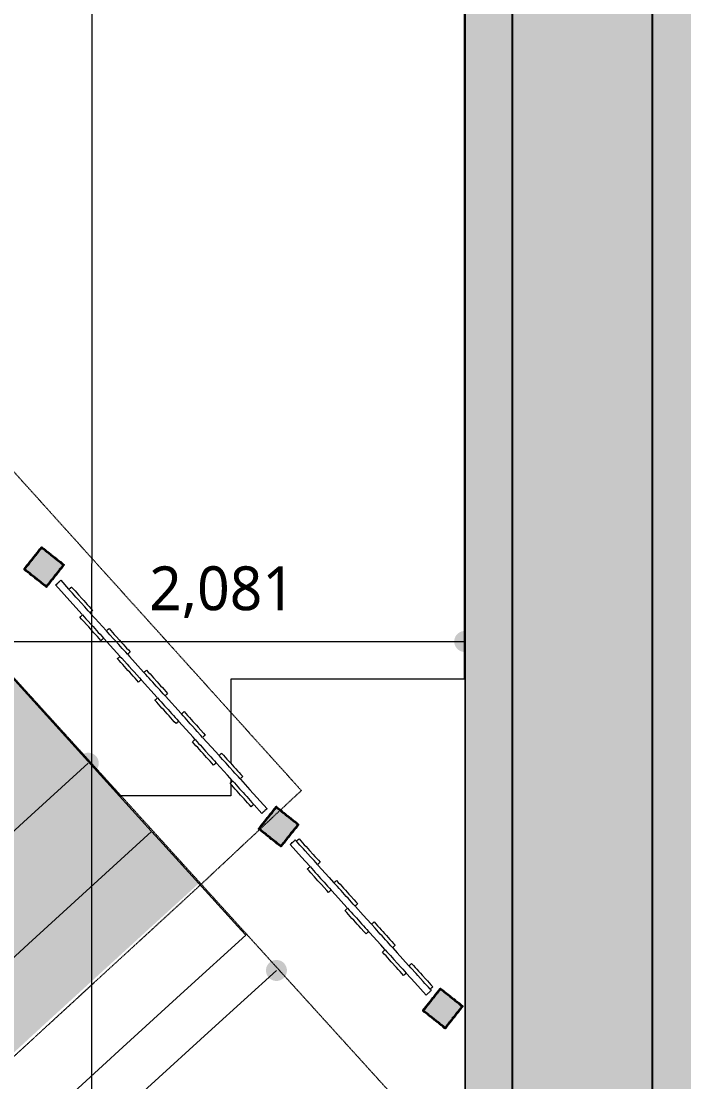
# Model space of a CAD drawing. Header units: millimetres. Extents: x -100577 to 287200, y -212120 to 238461.
# Drawn here: x 81392 to 84234, y 43180 to 47726 of the extents above; entities that cross this region are included whole.
import ezdxf

# ---------------------------------------------------------------- set-up
doc = ezdxf.new("R2010")
doc.units = ezdxf.units.MM
doc.linetypes.add('DASHDOT', pattern=[3.556, 2.54, -0.508, 0, -0.508])
doc.linetypes.add('PHANTOM', pattern=[6.35, 3.175, -0.635, 0.635, -0.635, 0.635, -0.635])
for name, color, linetype, lineweight in [('01_切断（構造・壁）', 7, 'Continuous', 35), ('06_部屋の色', 8, 'Continuous', 0), ('10_見えがかり', 7, 'Continuous', 13), ('20_上部（屋根の外形・梁）', 8, 'PHANTOM', 9), ('30_敷地・外構', 8, 'Continuous', 9), ('40_通り芯', 1, 'DASHDOT', 9), ('50_寸法', 3, 'Continuous', 9), ('90_図枠', 7, 'Continuous', 25)]:
    doc.layers.add(name, color=color, linetype=linetype, lineweight=lineweight)
doc.styles.add('JP', font='NotoSansCJKjp-Regular.otf')

msp = doc.modelspace()

# ---------------------------------------------------------------- hatches: boundary and pattern name
at = {"layer": '01_切断（構造・壁）'}
for points in [[(81413.8, 45370.7), (81413.4, 45371), (81405.9, 45376.9), (81406.3, 45377.3), (81412.2, 45384.7), (81412.5, 45385.2), (81418.4, 45392.6), (81418.7, 45393), (81424.6, 45400.4), (81425, 45400.8), (81430.8, 45408.2), (81431.2, 45408.6), (81437.1, 45416), (81437.4, 45416.5), (81443.3, 45423.9), (81443.6, 45424.3), (81449.5, 45431.7), (81449.9, 45432.1), (81455.7, 45439.5), (81456.1, 45439.9), (81462, 45447.4), (81462.3, 45447.8), (81468.2, 45455.2), (81468.5, 45455.6), (81474.4, 45463), (81474.8, 45463.4), (81480.6, 45470.8), (81481.1, 45470.5), (81488.5, 45464.6), (81488.9, 45464.3), (81496.3, 45458.4), (81496.7, 45458.1), (81504.1, 45452.2), (81504.5, 45451.8), (81512, 45445.9), (81512.4, 45445.6), (81519.8, 45439.7), (81520.2, 45439.4), (81527.6, 45433.5), (81528, 45433.2), (81535.4, 45427.3), (81535.8, 45426.9), (81543.3, 45421), (81543.7, 45420.7), (81551.1, 45414.8), (81551.5, 45414.5), (81558.9, 45408.6), (81559.3, 45408.3), (81566.7, 45402.4), (81567.1, 45402), (81574.6, 45396.1), (81574.2, 45395.7), (81568.3, 45388.3), (81568, 45387.9), (81562.1, 45380.5), (81561.8, 45380.1), (81555.9, 45372.7), (81555.6, 45372.2), (81549.7, 45364.8), (81549.3, 45364.4), (81543.4, 45357), (81543.1, 45356.6), (81537.2, 45349.2), (81536.9, 45348.8), (81531, 45341.3), (81530.7, 45340.9), (81524.8, 45333.5), (81524.4, 45333.1), (81518.5, 45325.7), (81518.2, 45325.3), (81512.3, 45317.9), (81512, 45317.5), (81506.1, 45310), (81505.8, 45309.6), (81499.9, 45302.2), (81499.4, 45302.5), (81492, 45308.4), (81491.6, 45308.8), (81484.2, 45314.7), (81483.8, 45315), (81476.4, 45320.9), (81476, 45321.2), (81468.6, 45327.1), (81468.1, 45327.4), (81460.7, 45333.3), (81460.3, 45333.7), (81452.9, 45339.6), (81452.5, 45339.9), (81445.1, 45345.8), (81444.7, 45346.1), (81437.3, 45352), (81436.8, 45352.3), (81429.4, 45358.2), (81429, 45358.6), (81421.6, 45364.5), (81421.2, 45364.8)], [(82419.8, 44258), (82419.4, 44258.4), (82411.9, 44264.3), (82412.3, 44264.7), (82418.2, 44272.1), (82418.5, 44272.5), (82424.4, 44279.9), (82424.7, 44280.3), (82430.6, 44287.7), (82430.9, 44288.2), (82436.8, 44295.6), (82437.2, 44296), (82443.1, 44303.4), (82443.4, 44303.8), (82449.3, 44311.2), (82449.6, 44311.6), (82455.5, 44319.1), (82455.8, 44319.5), (82461.7, 44326.9), (82462.1, 44327.3), (82468, 44334.7), (82468.3, 44335.1), (82474.2, 44342.5), (82474.5, 44342.9), (82480.4, 44350.4), (82480.7, 44350.8), (82486.6, 44358.2), (82487.1, 44357.9), (82494.5, 44352), (82494.9, 44351.6), (82502.3, 44345.7), (82502.7, 44345.4), (82510.1, 44339.5), (82510.5, 44339.2), (82517.9, 44333.3), (82518.4, 44333), (82525.8, 44327.1), (82526.2, 44326.7), (82533.6, 44320.8), (82534, 44320.5), (82541.4, 44314.6), (82541.8, 44314.3), (82549.2, 44308.4), (82549.7, 44308.1), (82557.1, 44302.2), (82557.5, 44301.8), (82564.9, 44295.9), (82565.3, 44295.6), (82572.7, 44289.7), (82573.1, 44289.4), (82580.6, 44283.5), (82580.2, 44283.1), (82574.3, 44275.7), (82574, 44275.2), (82568.1, 44267.8), (82567.8, 44267.4), (82561.9, 44260), (82561.5, 44259.6), (82555.7, 44252.2), (82555.3, 44251.8), (82549.4, 44244.4), (82549.1, 44243.9), (82543.2, 44236.5), (82542.9, 44236.1), (82537, 44228.7), (82536.6, 44228.3), (82530.8, 44220.9), (82530.4, 44220.5), (82524.5, 44213), (82524.2, 44212.6), (82518.3, 44205.2), (82518, 44204.8), (82512.1, 44197.4), (82511.7, 44197), (82505.9, 44189.6), (82505.4, 44189.9), (82498, 44195.8), (82497.6, 44196.1), (82490.2, 44202), (82489.8, 44202.3), (82482.4, 44208.2), (82482, 44208.6), (82474.5, 44214.5), (82474.1, 44214.8), (82466.7, 44220.7), (82466.3, 44221), (82458.9, 44226.9), (82458.5, 44227.2), (82451.1, 44233.1), (82450.7, 44233.5), (82443.2, 44239.4), (82442.8, 44239.7), (82435.4, 44245.6), (82435, 44245.9), (82427.6, 44251.8), (82427.2, 44252.1)], [(83124, 43479.2), (83123.5, 43479.5), (83116.1, 43485.4), (83116.5, 43485.8), (83122.4, 43493.2), (83122.7, 43493.7), (83128.6, 43501.1), (83128.9, 43501.5), (83134.8, 43508.9), (83135.1, 43509.3), (83141, 43516.7), (83141.4, 43517.1), (83147.3, 43524.5), (83147.6, 43525), (83153.5, 43532.4), (83153.8, 43532.8), (83159.7, 43540.2), (83160, 43540.6), (83165.9, 43548), (83166.3, 43548.4), (83172.2, 43555.9), (83172.5, 43556.3), (83178.4, 43563.7), (83178.7, 43564.1), (83184.6, 43571.5), (83184.9, 43571.9), (83190.8, 43579.3), (83191.2, 43579), (83198.7, 43573.1), (83199.1, 43572.8), (83206.5, 43566.9), (83206.9, 43566.6), (83214.3, 43560.7), (83214.7, 43560.3), (83222.1, 43554.4), (83222.5, 43554.1), (83230, 43548.2), (83230.4, 43547.9), (83237.8, 43542), (83238.2, 43541.7), (83245.6, 43535.8), (83246, 43535.4), (83253.4, 43529.5), (83253.9, 43529.2), (83261.3, 43523.3), (83261.7, 43523), (83269.1, 43517.1), (83269.5, 43516.8), (83276.9, 43510.9), (83277.3, 43510.5), (83284.7, 43504.6), (83284.4, 43504.2), (83278.5, 43496.8), (83278.2, 43496.4), (83272.3, 43489), (83272, 43488.6), (83266.1, 43481.2), (83265.7, 43480.7), (83259.8, 43473.3), (83259.5, 43472.9), (83253.6, 43465.5), (83253.3, 43465.1), (83247.4, 43457.7), (83247.1, 43457.3), (83241.2, 43449.8), (83240.8, 43449.4), (83234.9, 43442), (83234.6, 43441.6), (83228.7, 43434.2), (83228.4, 43433.8), (83222.5, 43426.4), (83222.2, 43426), (83216.3, 43418.5), (83215.9, 43418.1), (83210, 43410.7), (83209.6, 43411), (83202.2, 43416.9), (83201.8, 43417.3), (83194.4, 43423.2), (83194, 43423.5), (83186.6, 43429.4), (83186.2, 43429.7), (83178.7, 43435.6), (83178.3, 43435.9), (83170.9, 43441.8), (83170.5, 43442.2), (83163.1, 43448.1), (83162.7, 43448.4), (83155.3, 43454.3), (83154.8, 43454.6), (83147.4, 43460.5), (83147, 43460.8), (83139.6, 43466.7), (83139.2, 43467.1), (83131.8, 43473), (83131.4, 43473.3)]]:
    msp.add_hatch(color=7, dxfattribs=at).paths.add_polyline_path(points)
at = {"layer": '06_部屋の色', "true_color": 0xd8ccb8}
msp.add_hatch(color=8, dxfattribs=at).paths.add_polyline_path([(53145.7, 13394.3), (53666, 14131.8), (54189.7, 14866.8), (54716.8, 15599.3), (55247.4, 16329.3), (55781.5, 17056.8), (56318.9, 17781.8), (56859.8, 18504.2), (57404.1, 19224.1), (57951.8, 19941.4), (58502.8, 20656.2), (59057.2, 21368.3), (59614.9, 22077.8), (60176, 22784.7), (60740.4, 23488.9), (61308.1, 24190.4), (61879.2, 24889.3), (62453.5, 25585.4), (63031.1, 26278.9), (63611.9, 26969.6), (64196, 27657.6), (64783.3, 28342.8), (65373.9, 29025.2), (65967.6, 29704.9), (66564.6, 30381.7), (67164.7, 31055.7), (67768, 31726.9), (68374.5, 32395.3), (68984.1, 33060.7), (69596.8, 33723.3), (70212.7, 34383), (70831.7, 35039.8), (71453.7, 35693.7), (72078.8, 36344.6), (72707, 36992.6), (73338.2, 37637.6), (73972.5, 38279.6), (74609.8, 38918.6), (75250, 39554.6), (75893.3, 40187.6), (76539.6, 40817.5), (77188.8, 41444.4), (77840.9, 42068.3), (78496, 42689), (79154, 43306.7), (79814.9, 43921.2), (80478.7, 44532.7), (81145.4, 45140.9), (82153.8, 44030.5), (81492.4, 43427), (80833.8, 42820.3), (80178, 42210.6), (79525.2, 41597.8), (78875.2, 40981.9), (78228.2, 40363), (77584.1, 39741), (76942.9, 39116), (76304.6, 38487.9), (75669.4, 37856.9), (75037.1, 37222.9), (74407.8, 36585.9), (73781.5, 35945.9), (73158.3, 35303), (72538, 34657.2), (71920.9, 34008.5), (71306.8, 33356.8), (70695.7, 32702.3), (70087.8, 32044.9), (69483, 31384.7), (68881.2, 30721.6), (68282.7, 30055.6), (67687.2, 29386.9), (67094.9, 28715.3), (66505.8, 28041), (65919.9, 27363.9), (65337.2, 26684.1), (64757.7, 26001.5), (64181.4, 25316.2), (63608.3, 24628.2), (63038.5, 23937.5), (62471.9, 23244.1), (61908.7, 22548), (61348.7, 21849.3), (60792, 21148), (60238.6, 20444), (59688.6, 19737.5), (59141.8, 19028.4), (58598.5, 18316.7), (58058.5, 17602.4), (57521.8, 16885.6), (56988.6, 16166.3), (56458.7, 15444.5), (55932.3, 14720.2), (55409.2, 13993.4), (54889.6, 13264.2), (54373.5, 12532.5), (53860.8, 11798.4), (53351.5, 11061.9), (52845.8, 10323), (52343.5, 9581.8), (51844.7, 8838.1), (51349.5, 8092.2), (50857.7, 7343.9), (50369.5, 6593.3), (49884.8, 5840.4), (49403.7, 5085.2), (48926.2, 4327.7), (48452.2, 3568.1), (47177.7, 4359.1), (47655.4, 5124.8), (48136.7, 5888.2), (48621.7, 6649.3), (49110.2, 7408.1), (49602.2, 8164.7), (50097.8, 8918.9), (50597, 9670.8), (51099.7, 10420.3), (51606, 11167.4), (52115.7, 11912.1), (52629, 12654.4)])
at = {"layer": '30_敷地・外構'}
msp.add_hatch(color=8, dxfattribs=at).paths.add_polyline_path([(203769.5, 214442.2), (243429.9, 177722.4), (287200.4, 133010.5), (281793.1, -51921.2), (240885.5, -149400.6), (236609.7, -153248.5), (133667.7, -201676.7), (129226.2, -203199.9), (92493.3, -208828.8), (80788.6, -210334.9), (60527.7, -212120.5), (29239.6, -207578.6), (4133.8, -203331.5), (-18461.2, -198214.2), (-25999.5, -196278.4), (-94563.8, -156949.3), (-100576.7, -152008.9), (-15558.2, -27276.9), (128293.3, -27285.8), (128295.1, 900.2), (83295.1, 903), (83298.1, 56905.6), (50292.3, 56910.4), (20297, 12903.7), (20297.7, 906.9), (3652.8, 907.9), (165570.8, 238460.5)])
at = {"layer": '50_寸法'}
for points in [[(83329.7, 45039.5), (83323.6, 45033.2), (83316.3, 45028.2), (83308.2, 45024.7), (83299.6, 45022.8), (83290.8, 45022.7), (83282.1, 45024.3), (83273.9, 45027.5), (83266.5, 45032.3), (83260.1, 45038.5), (83255.1, 45045.7), (83251.6, 45053.8), (83249.8, 45062.5), (83249.6, 45071.3), (83251.2, 45080), (83254.5, 45088.2), (83259.3, 45095.6), (83265.4, 45101.9), (83272.7, 45106.9), (83280.8, 45110.4), (83289.4, 45112.3), (83298.2, 45112.4), (83306.9, 45110.8), (83315.1, 45107.6), (83322.5, 45102.8), (83328.8, 45096.6), (83333.9, 45089.4), (83337.4, 45081.3), (83339.2, 45072.6), (83339.3, 45063.8), (83337.8, 45055.1), (83334.5, 45046.9)], [(81715.5, 44518), (81709.3, 44511.6), (81702.1, 44506.6), (81694, 44503.1), (81685.3, 44501.3), (81676.5, 44501.1), (81667.8, 44502.7), (81659.6, 44506), (81652.2, 44510.8), (81645.9, 44516.9), (81640.9, 44524.2), (81637.4, 44532.3), (81635.5, 44540.9), (81635.4, 44549.7), (81637, 44558.4), (81640.2, 44566.6), (81645, 44574), (81651.2, 44580.3), (81658.4, 44585.3), (81666.5, 44588.8), (81675.2, 44590.7), (81684, 44590.8), (81692.7, 44589.2), (81700.9, 44586), (81708.3, 44581.2), (81714.6, 44575.1), (81719.6, 44567.8), (81723.1, 44559.7), (81725, 44551.1), (81725.1, 44542.3), (81723.5, 44533.6), (81720.3, 44525.4)], [(82522.2, 43629.6), (82516.1, 43623.3), (82508.8, 43618.3), (82500.7, 43614.8), (82492.1, 43612.9), (82483.3, 43612.8), (82474.6, 43614.4), (82466.4, 43617.6), (82459, 43622.4), (82452.7, 43628.6), (82447.6, 43635.8), (82444.1, 43643.9), (82442.3, 43652.6), (82442.2, 43661.4), (82443.7, 43670), (82447, 43678.2), (82451.8, 43685.7), (82457.9, 43692), (82465.2, 43697), (82473.3, 43700.5), (82481.9, 43702.4), (82490.7, 43702.5), (82499.4, 43700.9), (82507.6, 43697.7), (82515, 43692.9), (82521.3, 43686.7), (82526.4, 43679.5), (82529.9, 43671.4), (82531.7, 43662.7), (82531.8, 43653.9), (82530.3, 43645.2), (82527, 43637)]]:
    msp.add_hatch(color=7, dxfattribs=at).paths.add_polyline_path(points)

# ---------------------------------------------------------------- linework, layer by layer
at = {"layer": '01_切断（構造・壁）'}
for points in [[(81413.8, 45370.7), (81413.4, 45371), (81405.9, 45376.9), (81406.3, 45377.3), (81412.2, 45384.7), (81412.5, 45385.2), (81418.4, 45392.6), (81418.7, 45393), (81424.6, 45400.4), (81425, 45400.8), (81430.8, 45408.2), (81431.2, 45408.6), (81437.1, 45416), (81437.4, 45416.5), (81443.3, 45423.9), (81443.6, 45424.3), (81449.5, 45431.7), (81449.9, 45432.1), (81455.7, 45439.5), (81456.1, 45439.9), (81462, 45447.4), (81462.3, 45447.8), (81468.2, 45455.2), (81468.5, 45455.6), (81474.4, 45463), (81474.8, 45463.4), (81480.6, 45470.8), (81481.1, 45470.5), (81488.5, 45464.6), (81488.9, 45464.3), (81496.3, 45458.4), (81496.7, 45458.1), (81504.1, 45452.2), (81504.5, 45451.8), (81512, 45445.9), (81512.4, 45445.6), (81519.8, 45439.7), (81520.2, 45439.4), (81527.6, 45433.5), (81528, 45433.2), (81535.4, 45427.3), (81535.8, 45426.9), (81543.3, 45421), (81543.7, 45420.7), (81551.1, 45414.8), (81551.5, 45414.5), (81558.9, 45408.6), (81559.3, 45408.3), (81566.7, 45402.4), (81567.1, 45402), (81574.6, 45396.1), (81574.2, 45395.7), (81568.3, 45388.3), (81568, 45387.9), (81562.1, 45380.5), (81561.8, 45380.1), (81555.9, 45372.7), (81555.6, 45372.2), (81549.7, 45364.8), (81549.3, 45364.4), (81543.4, 45357), (81543.1, 45356.6), (81537.2, 45349.2), (81536.9, 45348.8), (81531, 45341.3), (81530.7, 45340.9), (81524.8, 45333.5), (81524.4, 45333.1), (81518.5, 45325.7), (81518.2, 45325.3), (81512.3, 45317.9), (81512, 45317.5), (81506.1, 45310), (81505.8, 45309.6), (81499.9, 45302.2), (81499.4, 45302.5), (81492, 45308.4), (81491.6, 45308.8), (81484.2, 45314.7), (81483.8, 45315), (81476.4, 45320.9), (81476, 45321.2), (81468.6, 45327.1), (81468.1, 45327.4), (81460.7, 45333.3), (81460.3, 45333.7), (81452.9, 45339.6), (81452.5, 45339.9), (81445.1, 45345.8), (81444.7, 45346.1), (81437.3, 45352), (81436.8, 45352.3), (81429.4, 45358.2), (81429, 45358.6), (81421.6, 45364.5), (81421.2, 45364.8), (81413.8, 45370.7)], [(82419.8, 44258), (82419.4, 44258.4), (82411.9, 44264.3), (82412.3, 44264.7), (82418.2, 44272.1), (82418.5, 44272.5), (82424.4, 44279.9), (82424.7, 44280.3), (82430.6, 44287.7), (82430.9, 44288.2), (82436.8, 44295.6), (82437.2, 44296), (82443.1, 44303.4), (82443.4, 44303.8), (82449.3, 44311.2), (82449.6, 44311.6), (82455.5, 44319.1), (82455.8, 44319.5), (82461.7, 44326.9), (82462.1, 44327.3), (82468, 44334.7), (82468.3, 44335.1), (82474.2, 44342.5), (82474.5, 44342.9), (82480.4, 44350.4), (82480.7, 44350.8), (82486.6, 44358.2), (82487.1, 44357.9), (82494.5, 44352), (82494.9, 44351.6), (82502.3, 44345.7), (82502.7, 44345.4), (82510.1, 44339.5), (82510.5, 44339.2), (82517.9, 44333.3), (82518.4, 44333), (82525.8, 44327.1), (82526.2, 44326.7), (82533.6, 44320.8), (82534, 44320.5), (82541.4, 44314.6), (82541.8, 44314.3), (82549.2, 44308.4), (82549.7, 44308.1), (82557.1, 44302.2), (82557.5, 44301.8), (82564.9, 44295.9), (82565.3, 44295.6), (82572.7, 44289.7), (82573.1, 44289.4), (82580.6, 44283.5), (82580.2, 44283.1), (82574.3, 44275.7), (82574, 44275.2), (82568.1, 44267.8), (82567.8, 44267.4), (82561.9, 44260), (82561.5, 44259.6), (82555.7, 44252.2), (82555.3, 44251.8), (82549.4, 44244.4), (82549.1, 44243.9), (82543.2, 44236.5), (82542.9, 44236.1), (82537, 44228.7), (82536.6, 44228.3), (82530.8, 44220.9), (82530.4, 44220.5), (82524.5, 44213), (82524.2, 44212.6), (82518.3, 44205.2), (82518, 44204.8), (82512.1, 44197.4), (82511.7, 44197), (82505.9, 44189.6), (82505.4, 44189.9), (82498, 44195.8), (82497.6, 44196.1), (82490.2, 44202), (82489.8, 44202.3), (82482.4, 44208.2), (82482, 44208.6), (82474.5, 44214.5), (82474.1, 44214.8), (82466.7, 44220.7), (82466.3, 44221), (82458.9, 44226.9), (82458.5, 44227.2), (82451.1, 44233.1), (82450.7, 44233.5), (82443.2, 44239.4), (82442.8, 44239.7), (82435.4, 44245.6), (82435, 44245.9), (82427.6, 44251.8), (82427.2, 44252.1), (82419.8, 44258)], [(83124, 43479.2), (83123.5, 43479.5), (83116.1, 43485.4), (83116.5, 43485.8), (83122.4, 43493.2), (83122.7, 43493.7), (83128.6, 43501.1), (83128.9, 43501.5), (83134.8, 43508.9), (83135.1, 43509.3), (83141, 43516.7), (83141.4, 43517.1), (83147.3, 43524.5), (83147.6, 43525), (83153.5, 43532.4), (83153.8, 43532.8), (83159.7, 43540.2), (83160, 43540.6), (83165.9, 43548), (83166.3, 43548.4), (83172.2, 43555.9), (83172.5, 43556.3), (83178.4, 43563.7), (83178.7, 43564.1), (83184.6, 43571.5), (83184.9, 43571.9), (83190.8, 43579.3), (83191.2, 43579), (83198.7, 43573.1), (83199.1, 43572.8), (83206.5, 43566.9), (83206.9, 43566.6), (83214.3, 43560.7), (83214.7, 43560.3), (83222.1, 43554.4), (83222.5, 43554.1), (83230, 43548.2), (83230.4, 43547.9), (83237.8, 43542), (83238.2, 43541.7), (83245.6, 43535.8), (83246, 43535.4), (83253.4, 43529.5), (83253.9, 43529.2), (83261.3, 43523.3), (83261.7, 43523), (83269.1, 43517.1), (83269.5, 43516.8), (83276.9, 43510.9), (83277.3, 43510.5), (83284.7, 43504.6), (83284.4, 43504.2), (83278.5, 43496.8), (83278.2, 43496.4), (83272.3, 43489), (83272, 43488.6), (83266.1, 43481.2), (83265.7, 43480.7), (83259.8, 43473.3), (83259.5, 43472.9), (83253.6, 43465.5), (83253.3, 43465.1), (83247.4, 43457.7), (83247.1, 43457.3), (83241.2, 43449.8), (83240.8, 43449.4), (83234.9, 43442), (83234.6, 43441.6), (83228.7, 43434.2), (83228.4, 43433.8), (83222.5, 43426.4), (83222.2, 43426), (83216.3, 43418.5), (83215.9, 43418.1), (83210, 43410.7), (83209.6, 43411), (83202.2, 43416.9), (83201.8, 43417.3), (83194.4, 43423.2), (83194, 43423.5), (83186.6, 43429.4), (83186.2, 43429.7), (83178.7, 43435.6), (83178.3, 43435.9), (83170.9, 43441.8), (83170.5, 43442.2), (83163.1, 43448.1), (83162.7, 43448.4), (83155.3, 43454.3), (83154.8, 43454.6), (83147.4, 43460.5), (83147, 43460.8), (83139.6, 43466.7), (83139.2, 43467.1), (83131.8, 43473), (83131.4, 43473.3), (83124, 43479.2)]]:
    msp.add_lwpolyline(points, dxfattribs=at)
at = {"layer": '10_見えがかり'}
for points in [[(82522.6, 56899.7), (83292.1, 56899.6), (83291.5, 44905.6), (82291.5, 44905.6), (82291.5, 44548.1)], [(81653.8, 45183.2), (81613.4, 45228), (81539.6, 45309.6), (81543.3, 45312.9), (81548.9, 45317.9), (81550.7, 45319.6), (81552.6, 45321.3), (81556.3, 45324.6), (81558.2, 45326.3), (81560, 45328), (81561.9, 45329.7), (81595.6, 45292.4)], [(81597.9, 45291.7), (81598.8, 45292.6), (81599.7, 45293.4), (81601.6, 45295.1), (81602.5, 45295.9), (81603.4, 45296.7), (81605.3, 45298.4), (81606.2, 45299.3), (81607.1, 45300.1), (81608.1, 45300.9), (81615.6, 45292.6), (81623.2, 45284.3), (81630.7, 45275.9), (81638.3, 45267.6), (81653.3, 45250.9), (81660.9, 45242.5), (81668.4, 45234.2), (81676, 45225.8), (81683.5, 45217.5), (81691.1, 45209.1), (81698.6, 45200.8), (81697.7, 45200), (81695.8, 45198.3), (81694.9, 45197.4), (81694, 45196.6), (81692.1, 45194.9), (81691.2, 45194.1), (81690.3, 45193.3), (81689.3, 45192.4), (81688.4, 45191.6), (81687.5, 45190.7), (81679.9, 45199.1), (81672.4, 45207.4), (81664.9, 45215.8), (81649.8, 45232.5), (81634.7, 45249.2), (81627.1, 45257.5), (81619.6, 45265.8), (81612, 45274.2), (81604.5, 45282.5), (81596.9, 45290.9), (81597.9, 45291.7)], [(81645, 45172.5), (81645.9, 45173.4), (81646.8, 45174.2), (81647.8, 45175), (81650.5, 45177.6), (81652.4, 45179.2), (81653.3, 45180.1), (81654.2, 45180.9), (81655.2, 45181.7), (81662.7, 45173.4), (81670.3, 45165.1), (81677.8, 45156.7), (81692.9, 45140), (81700.4, 45131.7), (81708, 45123.3), (81715.5, 45115), (81723.1, 45106.6), (81730.6, 45098.3), (81738.2, 45090), (81745.7, 45081.6), (81744.8, 45080.8), (81743.9, 45079.9), (81742.9, 45079.1), (81741.1, 45077.4), (81739.2, 45075.7), (81738.3, 45074.9), (81737.4, 45074.1), (81736.4, 45073.2), (81735.5, 45072.4), (81734.6, 45071.6), (81727, 45079.9), (81719.5, 45088.2), (81712, 45096.6), (81704.4, 45104.9), (81696.9, 45113.3), (81681.8, 45130), (81674.2, 45138.3), (81659.1, 45155), (81651.6, 45163.3), (81644, 45171.7), (81645, 45172.5)], [(81688.8, 45189.3), (81709.4, 45166.5), (81756.6, 45114.3)], [(82291.5, 44452.7), (82291.5, 44405.6), (81817.2, 44405.7), (81148.9, 45141.6)], [(81758.8, 45113.7), (81759.8, 45114.5), (81760.7, 45115.4), (81762.5, 45117), (81764.4, 45118.7), (81766.3, 45120.4), (81767.2, 45121.2), (81768.1, 45122.1), (81769, 45122.9), (81776.6, 45114.6), (81784.1, 45106.2), (81791.7, 45097.9), (81799.2, 45089.5), (81814.3, 45072.8), (81821.8, 45064.5), (81829.4, 45056.2), (81836.9, 45047.8), (81844.5, 45039.5), (81852, 45031.1), (81859.6, 45022.8), (81858.6, 45021.9), (81857.7, 45021.1), (81856.8, 45020.3), (81855.9, 45019.4), (81854.9, 45018.6), (81853.1, 45016.9), (81852.2, 45016.1), (81851.2, 45015.2), (81850.3, 45014.4), (81849.4, 45013.6), (81848.4, 45012.7), (81840.9, 45021.1), (81825.8, 45037.8), (81810.7, 45054.4), (81795.6, 45071.1), (81788.1, 45079.5), (81773, 45096.2), (81765.5, 45104.5), (81757.9, 45112.9), (81758.8, 45113.7)], [(81227.4, 45050.6), (81950.5, 44254.4)], [(81814.8, 45005.2), (81760.9, 45064.8), (81747.1, 45080.1)], [(81805.9, 44994.5), (81807.8, 44996.2), (81808.7, 44997), (81809.6, 44997.9), (81810.6, 44998.7), (81811.5, 44999.5), (81812.4, 45000.4), (81813.4, 45001.2), (81814.3, 45002), (81815.2, 45002.9), (81816.1, 45003.7), (81823.7, 44995.4), (81846.3, 44970.3), (81853.9, 44962), (81868.9, 44945.3), (81876.5, 44937), (81899.1, 44911.9), (81906.7, 44903.6), (81905.7, 44902.7), (81904.8, 44901.9), (81903.9, 44901.1), (81903, 44900.2), (81901.1, 44898.6), (81899.3, 44896.9), (81898.3, 44896), (81897.4, 44895.2), (81896.5, 44894.4), (81895.5, 44893.5), (81888, 44901.9), (81880.5, 44910.2), (81872.9, 44918.6), (81865.4, 44926.9), (81857.8, 44935.3), (81850.3, 44943.6), (81842.7, 44951.9), (81835.2, 44960.3), (81827.6, 44968.6), (81820.1, 44977), (81812.6, 44985.3), (81805, 44993.7), (81805.9, 44994.5)], [(81849.8, 45011.2), (81856.9, 45003.4), (81917.5, 44936.3)], [(81994.3, 44851.4), (81986.8, 44859.7), (81979.2, 44868.1), (81971.7, 44876.4), (81956.6, 44893.1), (81949, 44901.5), (81941.5, 44909.8), (81934, 44918.1), (81926.4, 44926.5), (81918.9, 44934.8), (81920.7, 44936.5), (81921.6, 44937.3), (81923.5, 44939), (81924.4, 44939.9), (81925.4, 44940.7), (81926.3, 44941.5), (81927.2, 44942.4), (81929.1, 44944.1), (81930, 44944.9), (81937.5, 44936.5), (81945.1, 44928.2), (81952.6, 44919.9), (81960.2, 44911.5), (81975.3, 44894.8), (81982.8, 44886.5), (81990.4, 44878.1), (81997.9, 44869.8), (82005.4, 44861.4), (82013, 44853.1), (82020.5, 44844.8), (82019.6, 44843.9), (82018.7, 44843.1), (82017.8, 44842.2), (82015.9, 44840.6), (82014, 44838.9), (82013.1, 44838), (82012.2, 44837.2), (82010.3, 44835.5), (82009.4, 44834.7), (82001.9, 44843), (81994.3, 44851.4)], [(81975.8, 44827.2), (81908.4, 44901.7), (81908, 44902.1)], [(82041.4, 44732.2), (82026.3, 44748.9), (82018.8, 44757.2), (82003.7, 44773.9), (81996.1, 44782.3), (81988.6, 44790.6), (81981.1, 44799), (81973.5, 44807.3), (81966, 44815.6), (81967.8, 44817.3), (81968.7, 44818.2), (81969.7, 44819), (81970.6, 44819.8), (81971.5, 44820.7), (81972.5, 44821.5), (81973.4, 44822.3), (81974.3, 44823.2), (81976.2, 44824.9), (81977.1, 44825.7), (81984.6, 44817.4), (81992.2, 44809), (81999.7, 44800.7), (82007.3, 44792.3), (82014.8, 44784), (82022.4, 44775.6), (82029.9, 44767.3), (82037.5, 44758.9), (82045, 44750.6), (82052.5, 44742.3), (82060.1, 44733.9), (82067.6, 44725.6), (82066.7, 44724.7), (82064.9, 44723), (82063.9, 44722.2), (82063, 44721.4), (82061.1, 44719.7), (82060.2, 44718.9), (82059.3, 44718), (82057.4, 44716.3), (82056.5, 44715.5), (82049, 44723.8), (82041.4, 44732.2)], [(82010.7, 44833.2), (82078.1, 44758.7), (82078.5, 44758.3)], [(82080.8, 44757.6), (82081.7, 44758.5), (82082.6, 44759.3), (82084.5, 44761), (82085.4, 44761.8), (82086.3, 44762.7), (82087.2, 44763.5), (82088.2, 44764.4), (82090, 44766), (82091, 44766.9), (82098.5, 44758.5), (82106, 44750.2), (82113.6, 44741.8), (82121.1, 44733.5), (82128.7, 44725.1), (82143.8, 44708.5), (82151.3, 44700.1), (82173.9, 44675.1), (82181.5, 44666.7), (82180.6, 44665.9), (82179.6, 44665.1), (82178.7, 44664.2), (82177.8, 44663.4), (82176.9, 44662.5), (82175.9, 44661.7), (82175, 44660.9), (82174.1, 44660), (82172.2, 44658.3), (82171.3, 44657.5), (82170.4, 44656.7), (82162.8, 44665), (82147.7, 44681.7), (82140.2, 44690.1), (82125.1, 44706.7), (82117.6, 44715.1), (82110, 44723.4), (82094.9, 44740.1), (82087.4, 44748.5), (82079.8, 44756.8), (82080.8, 44757.6)], [(82136.7, 44649.2), (82129.6, 44657), (82069, 44724.1)], [(82202.4, 44554.2), (82187.3, 44570.9), (82179.7, 44579.2), (82172.2, 44587.6), (82164.6, 44595.9), (82157.1, 44604.2), (82149.6, 44612.6), (82142, 44620.9), (82134.5, 44629.3), (82126.9, 44637.6), (82128.8, 44639.3), (82129.7, 44640.1), (82130.6, 44641), (82131.6, 44641.8), (82133.4, 44643.5), (82134.3, 44644.3), (82135.3, 44645.2), (82136.2, 44646), (82137.1, 44646.8), (82138.1, 44647.7), (82145.6, 44639.3), (82153.1, 44631), (82160.7, 44622.6), (82168.2, 44614.3), (82175.8, 44606), (82183.3, 44597.6), (82198.4, 44580.9), (82206, 44572.6), (82213.5, 44564.2), (82221, 44555.9), (82228.6, 44547.5), (82227.7, 44546.7), (82226.7, 44545.9), (82225.8, 44545), (82224.9, 44544.2), (82224, 44543.3), (82222.1, 44541.7), (82221.2, 44540.8), (82220.2, 44540), (82219.3, 44539.2), (82218.4, 44538.3), (82217.5, 44537.5), (82209.9, 44545.8), (82202.4, 44554.2)], [(82171.7, 44655.2), (82225.6, 44595.6), (82239.4, 44580.3)], [(82297.7, 44471.1), (82277.1, 44493.9), (82229.9, 44546.1)], [(82316.2, 44495.3), (82308.7, 44503.7), (82301.1, 44512), (82286.1, 44528.7), (82278.5, 44537.1), (82271, 44545.4), (82255.9, 44562.1), (82248.3, 44570.4), (82240.8, 44578.8), (82242.6, 44580.5), (82243.6, 44581.3), (82244.5, 44582.1), (82247.3, 44584.7), (82248.2, 44585.5), (82249.1, 44586.3), (82250.1, 44587.2), (82251, 44588), (82251.9, 44588.8), (82259.5, 44580.5), (82267, 44572.2), (82274.5, 44563.8), (82289.6, 44547.1), (82304.7, 44530.4), (82312.3, 44522.1), (82319.8, 44513.7), (82327.4, 44505.4), (82334.9, 44497.1), (82342.4, 44488.7), (82341.5, 44487.9), (82340.6, 44487), (82339.7, 44486.2), (82337.8, 44484.5), (82336, 44482.8), (82335, 44482), (82334.1, 44481.2), (82332.3, 44479.5), (82331.3, 44478.6), (82323.8, 44487), (82316.2, 44495.3)], [(82363.3, 44376.1), (82348.2, 44392.8), (82340.7, 44401.2), (82333.2, 44409.5), (82325.6, 44417.9), (82318.1, 44426.2), (82310.5, 44434.6), (82303, 44442.9), (82295.4, 44451.3), (82287.9, 44459.6), (82289.7, 44461.3), (82290.7, 44462.1), (82291.6, 44462.9), (82292.5, 44463.8), (82294.4, 44465.5), (82295.3, 44466.3), (82296.2, 44467.1), (82297.2, 44468), (82298.1, 44468.8), (82299, 44469.7), (82306.6, 44461.3), (82314.1, 44453), (82321.6, 44444.6), (82329.2, 44436.3), (82336.7, 44427.9), (82344.3, 44419.6), (82351.8, 44411.2), (82359.4, 44402.9), (82366.9, 44394.6), (82374.5, 44386.2), (82382, 44377.9), (82389.5, 44369.5), (82388.6, 44368.7), (82387.7, 44367.8), (82386.8, 44367), (82385.8, 44366.2), (82384.9, 44365.3), (82384, 44364.5), (82383.1, 44363.6), (82382.1, 44362.8), (82380.3, 44361.1), (82379.4, 44360.3), (82378.4, 44359.5), (82370.9, 44367.8), (82363.3, 44376.1)], [(82291.5, 44475), (82291.5, 44465.5)], [(82332.7, 44477.2), (82373.1, 44432.4), (82446.9, 44350.8), (82445, 44349.2), (82443.2, 44347.5), (82441.3, 44345.8), (82437.6, 44342.5), (82435.8, 44340.8), (82433.9, 44339.1), (82430.2, 44335.8), (82426.5, 44332.4), (82424.6, 44330.7), (82390.9, 44368)], [(80635.1, 43045.8), (80897.6, 43288.2), (81160.5, 43530.2), (81423.9, 43771.6), (81687.7, 44012.5), (81951.8, 44252.8), (81985.4, 44215.8), (82321.9, 43846), (82355.5, 43809), (82091.9, 43569.1), (81828.9, 43328.9), (81566.4, 43088.3)], [(82629.6, 44104), (82594.2, 44143.2), (82545.6, 44196.9), (82549.3, 44200.3), (82551.2, 44201.9), (82554.9, 44205.3), (82558.6, 44208.6), (82560.4, 44210.3), (82562.3, 44212), (82564.2, 44213.7), (82566, 44215.4), (82567.9, 44217), (82571.4, 44213.1)], [(82573.7, 44212.5), (82574.6, 44213.3), (82575.5, 44214.1), (82576.5, 44215), (82577.4, 44215.8), (82579.3, 44217.5), (82581.1, 44219.2), (82582, 44220), (82583, 44220.8), (82583.9, 44221.7), (82591.4, 44213.3), (82606.5, 44196.6), (82614.1, 44188.3), (82621.6, 44179.9), (82629.2, 44171.6), (82644.2, 44154.9), (82651.8, 44146.6), (82666.9, 44129.9), (82674.4, 44121.5), (82673.5, 44120.7), (82672.6, 44119.9), (82671.6, 44119), (82669.8, 44117.3), (82667.9, 44115.7), (82666.1, 44114), (82665.2, 44113.2), (82664.2, 44112.3), (82663.3, 44111.5), (82655.8, 44119.8), (82648.2, 44128.2), (82633.1, 44144.9), (82610.5, 44169.9), (82602.9, 44178.2), (82595.4, 44186.6), (82587.9, 44194.9), (82580.3, 44203.3), (82572.8, 44211.6), (82573.7, 44212.5)], [(82620.8, 44093.3), (82621.7, 44094.1), (82622.6, 44094.9), (82623.6, 44095.8), (82624.5, 44096.6), (82626.4, 44098.3), (82628.2, 44100), (82629.1, 44100.8), (82630.1, 44101.6), (82631, 44102.5), (82638.5, 44094.1), (82646.1, 44085.8), (82653.6, 44077.4), (82661.2, 44069.1), (82668.7, 44060.8), (82676.3, 44052.4), (82683.8, 44044.1), (82691.3, 44035.7), (82698.9, 44027.4), (82706.4, 44019), (82714, 44010.7), (82721.5, 44002.3), (82720.6, 44001.5), (82719.7, 44000.7), (82718.7, 43999.8), (82717.8, 43999), (82716.9, 43998.2), (82716, 43997.3), (82715, 43996.5), (82714.1, 43995.6), (82713.2, 43994.8), (82712.3, 43994), (82711.3, 43993.1), (82710.4, 43992.3), (82702.9, 44000.6), (82680.2, 44025.7), (82665.1, 44042.4), (82657.6, 44050.7), (82650, 44059), (82635, 44075.7), (82627.4, 44084.1), (82619.9, 44092.4), (82620.8, 44093.3)], [(82664.6, 44110), (82665.1, 44109.5), (82713.7, 44055.8), (82732.4, 44035.1)], [(82790.6, 43925.9), (82788.6, 43928.1), (82740, 43981.9), (82722.9, 44000.9)], [(82809.2, 43950.1), (82801.6, 43958.5), (82794.1, 43966.8), (82786.5, 43975.2), (82779, 43983.5), (82771.4, 43991.9), (82763.9, 44000.2), (82756.4, 44008.6), (82748.8, 44016.9), (82741.3, 44025.2), (82733.7, 44033.6), (82735.6, 44035.3), (82736.5, 44036.1), (82737.4, 44036.9), (82738.4, 44037.8), (82740.2, 44039.5), (82743, 44042), (82743.9, 44042.8), (82744.8, 44043.7), (82752.4, 44035.3), (82759.9, 44027), (82767.5, 44018.6), (82775, 44010.3), (82782.6, 44001.9), (82797.7, 43985.2), (82805.2, 43976.9), (82820.3, 43960.2), (82827.8, 43951.9), (82835.4, 43943.5), (82834.5, 43942.7), (82833.5, 43941.8), (82831.7, 43940.2), (82830.7, 43939.3), (82828.9, 43937.6), (82828, 43936.8), (82827, 43936), (82826.1, 43935.1), (82825.2, 43934.3), (82824.3, 43933.5), (82816.7, 43941.8), (82809.2, 43950.1)], [(82781.7, 43915.2), (82782.7, 43916.1), (82784.5, 43917.8), (82785.5, 43918.6), (82786.4, 43919.4), (82787.3, 43920.3), (82788.2, 43921.1), (82789.2, 43921.9), (82790.1, 43922.8), (82791, 43923.6), (82791.9, 43924.5), (82799.5, 43916.1), (82807, 43907.8), (82814.6, 43899.4), (82822.1, 43891.1), (82829.7, 43882.7), (82844.8, 43866), (82852.3, 43857.7), (82859.8, 43849.4), (82867.4, 43841), (82874.9, 43832.7), (82882.5, 43824.3), (82881.6, 43823.5), (82880.6, 43822.6), (82877.8, 43820.1), (82876.9, 43819.3), (82876, 43818.5), (82875.1, 43817.6), (82873.2, 43815.9), (82872.3, 43815.1), (82871.4, 43814.3), (82863.8, 43822.6), (82848.7, 43839.3), (82841.2, 43847.6), (82833.6, 43856), (82826.1, 43864.3), (82818.5, 43872.7), (82811, 43881), (82803.5, 43889.4), (82795.9, 43897.7), (82788.4, 43906.1), (82780.8, 43914.4), (82781.7, 43915.2)], [(82825.6, 43932), (82859.5, 43894.5), (82893.3, 43857.1)], [(82896.5, 43857.2), (82897.5, 43858.1), (82899.3, 43859.8), (82900.2, 43860.6), (82901.2, 43861.4), (82903, 43863.1), (82903.9, 43864), (82904.9, 43864.8), (82905.8, 43865.6), (82913.3, 43857.3), (82920.9, 43848.9), (82928.4, 43840.6), (82936, 43832.2), (82943.5, 43823.9), (82951.1, 43815.6), (82958.6, 43807.2), (82966.2, 43798.9), (82973.7, 43790.5), (82981.3, 43782.2), (82988.8, 43773.8), (82996.3, 43765.5), (82995.4, 43764.7), (82994.5, 43763.8), (82993.6, 43763), (82992.6, 43762.1), (82990.8, 43760.5), (82989.9, 43759.6), (82988.9, 43758.8), (82988, 43757.9), (82987.1, 43757.1), (82986.1, 43756.3), (82985.2, 43755.4), (82977.7, 43763.8), (82970.1, 43772.1), (82962.6, 43780.5), (82955, 43788.8), (82947.5, 43797.2), (82939.9, 43805.5), (82932.4, 43813.8), (82924.9, 43822.2), (82917.3, 43830.5), (82909.8, 43838.9), (82894.7, 43855.6), (82896.5, 43857.2)], [(82951.6, 43747.9), (82934.4, 43766.9), (82885.8, 43820.6), (82883.8, 43822.8)], [(83017.2, 43652.9), (83009.7, 43661.3), (83002.1, 43669.6), (82979.5, 43694.7), (82972, 43703), (82956.9, 43719.7), (82949.3, 43728), (82941.8, 43736.4), (82943.6, 43738.1), (82945.5, 43739.7), (82947.3, 43741.4), (82949.2, 43743.1), (82950.1, 43743.9), (82951, 43744.8), (82952, 43745.6), (82952.9, 43746.4), (82960.4, 43738.1), (82968, 43729.7), (82975.5, 43721.4), (82990.6, 43704.7), (83005.7, 43688), (83020.8, 43671.3), (83028.4, 43663), (83035.9, 43654.6), (83043.4, 43646.3), (83042.5, 43645.5), (83041.6, 43644.6), (83040.7, 43643.8), (83039.7, 43642.9), (83038.8, 43642.1), (83037, 43640.4), (83036, 43639.6), (83035.1, 43638.8), (83034.2, 43637.9), (83033.2, 43637.1), (83032.3, 43636.2), (83024.8, 43644.6), (83017.2, 43652.9)], [(82986.6, 43753.9), (83005.3, 43733.3), (83053.9, 43679.5), (83054.3, 43679)], [(83056.6, 43678.4), (83057.5, 43679.2), (83058.4, 43680.1), (83059.3, 43680.9), (83060.3, 43681.7), (83061.2, 43682.6), (83062.1, 43683.4), (83063.1, 43684.3), (83064, 43685.1), (83064.9, 43685.9), (83065.8, 43686.8), (83066.8, 43687.6), (83074.3, 43679.3), (83081.9, 43670.9), (83089.4, 43662.6), (83096.9, 43654.2), (83104.5, 43645.9), (83112, 43637.5), (83127.1, 43620.8), (83134.7, 43612.5), (83142.2, 43604.2), (83149.8, 43595.8), (83157.3, 43587.5), (83156.4, 43586.6), (83155.4, 43585.8), (83154.5, 43585), (83152.7, 43583.3), (83151.7, 43582.4), (83150.8, 43581.6), (83149, 43579.9), (83148, 43579.1), (83147.1, 43578.2), (83146.2, 43577.4), (83138.6, 43585.8), (83123.5, 43602.4), (83116, 43610.8), (83093.4, 43635.8), (83085.8, 43644.2), (83063.2, 43669.2), (83055.6, 43677.5), (83056.6, 43678.4)], [(83147.5, 43575.9), (83151.1, 43572), (83149.2, 43570.3), (83147.4, 43568.6), (83145.5, 43567), (83143.7, 43565.3), (83141.8, 43563.6), (83139.9, 43561.9), (83138.1, 43560.3), (83136.2, 43558.6), (83132.5, 43555.2), (83130.7, 43553.5), (83128.8, 43551.9), (83080.2, 43605.6), (83044.8, 43644.8)]]:
    msp.add_lwpolyline(points, dxfattribs=at)
at = {"layer": '20_上部（屋根の外形・梁）'}
msp.add_lwpolyline([(73655.8, 54332.6), (82593.2, 44429.2), (82593.7, 44428.7), (82593.2, 44428.2), (82160.7, 44023.7), (82160.5, 44023.6), (80113.1, 42142.6), (80112.7, 42142.3), (78096.3, 40228.7), (78095.9, 40228.4), (76107.7, 38285.4)], dxfattribs=at)
at = {"layer": '30_敷地・外構'}
for points in [[(236609.7, -153248.5), (133667.7, -201676.7), (129226.2, -203199.9), (92493.3, -208828.8), (80788.6, -210334.9), (60527.7, -212120.5), (29239.6, -207578.6), (4133.8, -203331.5), (-18461.2, -198214.2), (-25999.5, -196278.4), (-94563.8, -156949.3), (-100576.7, -152008.9), (-15558.2, -27276.9), (128293.3, -27285.8), (128295.1, 900.2), (83295.1, 903), (83298.1, 56905.6), (50292.3, 56910.4), (20297, 12903.7), (20297.7, 906.9), (3652.8, 907.9), (165570.8, 238460.5)], [(83295.1, 56902.6), (83292.1, 900), (20300.7, 903.9), (20300, 12902.8), (50293.9, 56907.4), (83295.1, 56902.6)], [(81695, 54902.7), (81694.7, 47902.7), (81694.4, 42902.7), (80694.2, 39502.7)]]:
    msp.add_lwpolyline(points, dxfattribs=at)
at = {"layer": '40_通り芯'}
msp.add_lwpolyline([(83368.1, 42701.8), (70326.4, 57063.9)], dxfattribs=at)
at = {"layer": '50_寸法'}
for points in [[(81213.3, 45067.7), (83294.5, 45067.6)], [(76482.1, 39644.4), (76751.1, 39907.3), (77020.6, 40169.5), (77290.6, 40431.3), (77561.1, 40692.5), (77832.2, 40953.2), (78103.7, 41213.3), (78375.8, 41472.9), (78648.4, 41732), (78921.5, 41990.5), (79195.1, 42248.5), (79469.2, 42505.9), (79743.8, 42762.9), (80018.9, 43019.2), (80294.6, 43275), (80570.7, 43530.3), (80847.3, 43785.1), (81124.5, 44039.2), (81402.1, 44292.9), (81680.2, 44546)], [(76522.8, 38000.3), (76788.5, 38263.1), (77054.8, 38525.3), (77321.5, 38787), (77588.8, 39048.1), (77856.6, 39308.7), (78125, 39568.8), (78393.8, 39828.4), (78663.1, 40087.4), (78933, 40345.9), (79203.3, 40603.9), (79474.2, 40861.3), (79745.6, 41118.2), (80017.5, 41374.6), (80289.9, 41630.4), (80562.7, 41885.7), (80836.1, 42140.5), (81110, 42394.7), (81384.4, 42648.4), (81659.3, 42901.5), (81934.7, 43154.1), (82210.6, 43406.1), (82487, 43657.6)]]:
    msp.add_lwpolyline(points, dxfattribs=at)
at = {"layer": '90_図枠'}
for points in [[(0, 0), (84100, 0), (84100, 59400), (0, 59400)], [(600, 600), (83500, 600), (83500, 58800), (600, 58800)]]:
    msp.add_lwpolyline(points, close=True, dxfattribs=at)

# ---------------------------------------------------------------- texts
at = {"layer": '50_寸法', "insert": (82253.9, 45167.6), "char_height": 187.87, "attachment_point": 8, "rotation": 359.9968, "style": 'JP'}
msp.add_mtext('2,081', dxfattribs=at)

doc.saveas('drawing.dxf')
